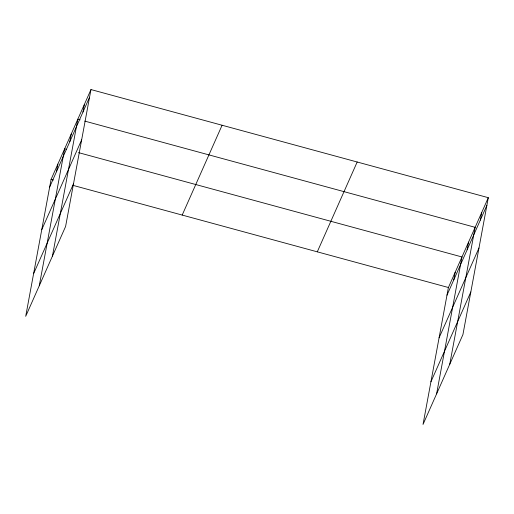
<?xml version="1.0" encoding="UTF-8"?>
<svg xmlns="http://www.w3.org/2000/svg" width="514" height="514" viewBox="0 0 514 514"><rect width="100%" height="100%" fill="white"/><g stroke="black" fill="none" stroke-linecap="round" stroke-linejoin="round"><path stroke-width="0.77" d="M90.972 89.564L51.079 179.392L25.7 316.316L65.593 226.488L90.972 89.564L488.3 197.684L462.921 334.608L423.028 424.435L448.407 287.512L488.3 197.684M56.437 171.779L57.857 164.12M39.263 285.778L64.642 148.848L66.184 149.272M69.808 141.691L71.228 134.032M52.428 256.133L77.807 119.209L80.12 119.839M82.972 112.046L84.392 104.387M453.766 279.899L455.186 272.24M436.592 393.891L461.97 256.968L78.526 152.626M467.13 249.804L468.55 242.145M449.756 364.253L475.135 227.323L84.746 121.098M480.301 220.159L481.714 212.5M49.659 187.051L89.552 97.223M41.75 229.707L81.649 139.879M33.609 273.66L73.502 183.832M182.194 215.07L222.093 125.243M317.286 251.834L357.185 162M446.987 295.171L486.88 205.343M439.078 337.826L478.977 247.999M430.931 381.78L470.83 291.952M51.079 179.392L53.392 180.022M72.673 185.271L448.407 287.512"/></g></svg>
